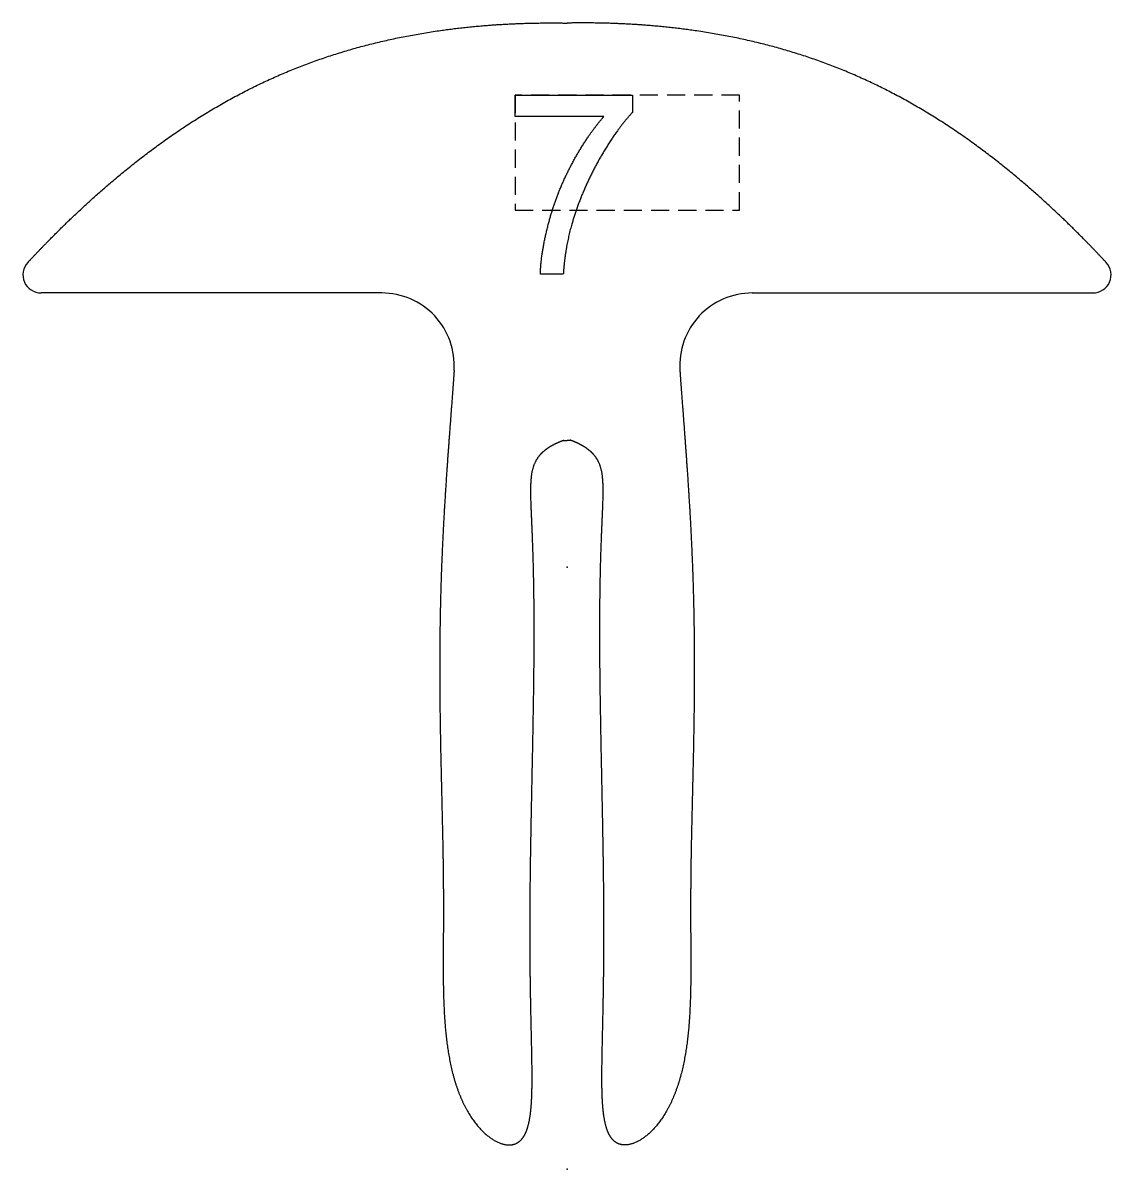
# Model space of a CAD drawing. Header units: millimetres. Extents: x -15 to 15, y -16.6 to 15.
import ezdxf

# ---------------------------------------------------------------- set-up
doc = ezdxf.new("R2010")
doc.units = ezdxf.units.MM
doc.linetypes.add('DASHED', pattern=[0.75, 0.5, -0.25])
doc.layers.get('0').update_dxf_attribs({"linetype": 'CONTINUOUS'})

msp = doc.modelspace()

# ---------------------------------------------------------------- linework, layer by layer
at = {"linetype": 'DASHED'}
for p, q in [((4.759, 13.013), (-1.432, 13.013)), ((-1.432, 13.013), (-1.432, 9.842)), ((4.759, 9.842), (4.759, 13.013)), ((-1.432, 9.842), (4.759, 9.842))]:
    msp.add_line(p, q, dxfattribs=at)
for p, q in [((-1.432, 12.423), (-1.432, 13.013)), ((-1.432, 13.013), (1.805, 13.013)), ((1.805, 13.013), (1.805, 12.536)), ((1.017, 12.423), (-1.432, 12.423)), ((-0.102, 8.078), (-0.733, 8.078)), ((-5.109, 7.559), (-14.504, 7.559)), ((5.109, 7.559), (14.504, 7.559)), ((-0.119, 3.489), (0, 3.489)), ((0.119, 3.489), (0, 3.489))]:
    msp.add_line(p, q)
for centre, radius, start, end in [((-14.504, 8.059), 0.5, 137.0478, 270), ((14.504, 8.059), 0.5, -90, 42.9522), ((-5.109, 5.559), 2, -3.9469, 90), ((5.109, 5.559), 2, 90, 183.9469)]:
    msp.add_arc(centre, radius, start, end)
for points, knots in [([(-14.87, 8.399), (-14.755, 8.522), (-14.372, 8.928), (-13.714, 9.595), (-12.765, 10.479), (-11.504, 11.512), (-10.029, 12.521), (-8.497, 13.359), (-6.907, 14.018), (-5.259, 14.502), (-3.557, 14.825), (-2.157, 14.965), (-1.087, 15.006), (-0.364, 15.007), (0, 15)], [0.0571015, 0.0571015, 0.0571015, 0.0571015, 0.0571015, 0.0571015, 0.1, 0.2, 0.3, 0.4, 0.5, 0.6, 0.7, 0.8, 0.9, 1, 1, 1, 1, 1, 1]), ([(14.87, 8.399), (14.755, 8.522), (14.372, 8.928), (13.714, 9.595), (12.765, 10.479), (11.504, 11.512), (10.029, 12.521), (8.497, 13.359), (6.907, 14.018), (5.259, 14.502), (3.557, 14.825), (2.157, 14.965), (1.087, 15.006), (0.364, 15.007), (0, 15)], [0.0571015, 0.0571015, 0.0571015, 0.0571015, 0.0571015, 0.0571015, 0.1, 0.2, 0.3, 0.4, 0.5, 0.6, 0.7, 0.8, 0.9, 1, 1, 1, 1, 1, 1]), ([(-3.113, 5.421), (-3.117, 5.364), (-3.131, 5.167), (-3.156, 4.822), (-3.194, 4.311), (-3.247, 3.611), (-3.309, 2.766), (-3.368, 1.873), (-3.422, 0.936), (-3.465, -0.039), (-3.495, -1.044), (-3.511, -2.068), (-3.512, -3.098), (-3.503, -4.117), (-3.485, -5.108), (-3.463, -6.058), (-3.441, -6.955), (-3.422, -7.792), (-3.411, -8.571), (-3.407, -9.303), (-3.409, -10.005), (-3.415, -10.698), (-3.416, -11.399), (-3.401, -12.117), (-3.355, -12.849), (-3.257, -13.575), (-3.089, -14.265), (-2.841, -14.883), (-2.518, -15.391), (-2.144, -15.756), (-1.769, -15.95), (-1.444, -15.959), (-1.207, -15.788), (-1.062, -15.462), (-0.988, -15.018), (-0.961, -14.491), (-0.96, -13.903), (-0.972, -13.263), (-0.989, -12.573), (-1.004, -11.831), (-1.016, -11.031), (-1.021, -10.169), (-1.018, -9.242), (-1.007, -8.252), (-0.99, -7.202), (-0.967, -6.101), (-0.944, -4.964), (-0.922, -3.812), (-0.906, -2.674), (-0.902, -1.584), (-0.91, -0.573), (-0.932, 0.328), (-0.962, 1.1), (-0.992, 1.73), (-1.006, 2.225), (-0.981, 2.606), (-0.895, 2.904), (-0.728, 3.146), (-0.519, 3.306), (-0.32, 3.41), (-0.169, 3.472), (-0.088, 3.501)], [0.0598352, 0.0598352, 0.0598352, 0.0598352, 0.0598352, 0.0598352, 0.0666667, 0.0833333, 0.1, 0.1166667, 0.1333333, 0.15, 0.1666667, 0.1833333, 0.2, 0.2166667, 0.2333333, 0.25, 0.2666667, 0.2833333, 0.3, 0.3166667, 0.3333333, 0.35, 0.3666667, 0.3833333, 0.4, 0.4166667, 0.4333333, 0.45, 0.4666667, 0.4833333, 0.5, 0.5166667, 0.5333333, 0.55, 0.5666667, 0.5833333, 0.6, 0.6166667, 0.6333333, 0.65, 0.6666667, 0.6833333, 0.7, 0.7166667, 0.7333333, 0.75, 0.7666667, 0.7833333, 0.8, 0.8166667, 0.8333333, 0.85, 0.8666667, 0.8833333, 0.9, 0.9166667, 0.9333333, 0.95, 0.9666667, 0.9833333, 1, 1, 1, 1, 1, 1]), ([(3.113, 5.421), (3.117, 5.364), (3.131, 5.167), (3.156, 4.822), (3.194, 4.311), (3.247, 3.611), (3.309, 2.766), (3.368, 1.873), (3.422, 0.936), (3.465, -0.039), (3.495, -1.044), (3.511, -2.068), (3.512, -3.098), (3.503, -4.117), (3.485, -5.108), (3.463, -6.058), (3.441, -6.955), (3.422, -7.792), (3.411, -8.571), (3.407, -9.303), (3.409, -10.005), (3.415, -10.698), (3.416, -11.399), (3.401, -12.117), (3.355, -12.849), (3.257, -13.575), (3.089, -14.265), (2.841, -14.883), (2.518, -15.391), (2.144, -15.756), (1.769, -15.95), (1.444, -15.959), (1.207, -15.788), (1.062, -15.462), (0.988, -15.018), (0.961, -14.491), (0.96, -13.903), (0.972, -13.263), (0.989, -12.573), (1.004, -11.831), (1.016, -11.031), (1.021, -10.169), (1.018, -9.242), (1.007, -8.252), (0.99, -7.202), (0.967, -6.101), (0.944, -4.964), (0.922, -3.812), (0.906, -2.674), (0.902, -1.584), (0.91, -0.573), (0.932, 0.328), (0.962, 1.1), (0.992, 1.73), (1.006, 2.225), (0.981, 2.606), (0.895, 2.904), (0.728, 3.146), (0.519, 3.306), (0.32, 3.41), (0.169, 3.472), (0.088, 3.501)], [0.0598352, 0.0598352, 0.0598352, 0.0598352, 0.0598352, 0.0598352, 0.0666667, 0.0833333, 0.1, 0.1166667, 0.1333333, 0.15, 0.1666667, 0.1833333, 0.2, 0.2166667, 0.2333333, 0.25, 0.2666667, 0.2833333, 0.3, 0.3166667, 0.3333333, 0.35, 0.3666667, 0.3833333, 0.4, 0.4166667, 0.4333333, 0.45, 0.4666667, 0.4833333, 0.5, 0.5166667, 0.5333333, 0.55, 0.5666667, 0.5833333, 0.6, 0.6166667, 0.6333333, 0.65, 0.6666667, 0.6833333, 0.7, 0.7166667, 0.7333333, 0.75, 0.7666667, 0.7833333, 0.8, 0.8166667, 0.8333333, 0.85, 0.8666667, 0.8833333, 0.9, 0.9166667, 0.9333333, 0.95, 0.9666667, 0.9833333, 1, 1, 1, 1, 1, 1])]:
    msp.add_open_spline(points, degree=5, knots=knots)
for points in [[(0.133, 11.114), (0.55, 11.891), (1.017, 12.423)], [(1.805, 12.536), (1.327, 12.028), (0.856, 11.185)], [(-0.501, 9.504), (-0.279, 10.339), (0.133, 11.114)], [(0.856, 11.185), (0.389, 10.343), (0.133, 9.453)], [(-0.733, 8.078), (-0.723, 8.668), (-0.501, 9.504)], [(0.133, 9.453), (-0.051, 8.825), (-0.102, 8.078)]]:
    msp.add_open_spline(points, degree=2)
for p in [(0, 0), (0, -16.597)]:
    msp.add_point(p)

doc.saveas('drawing.dxf')
